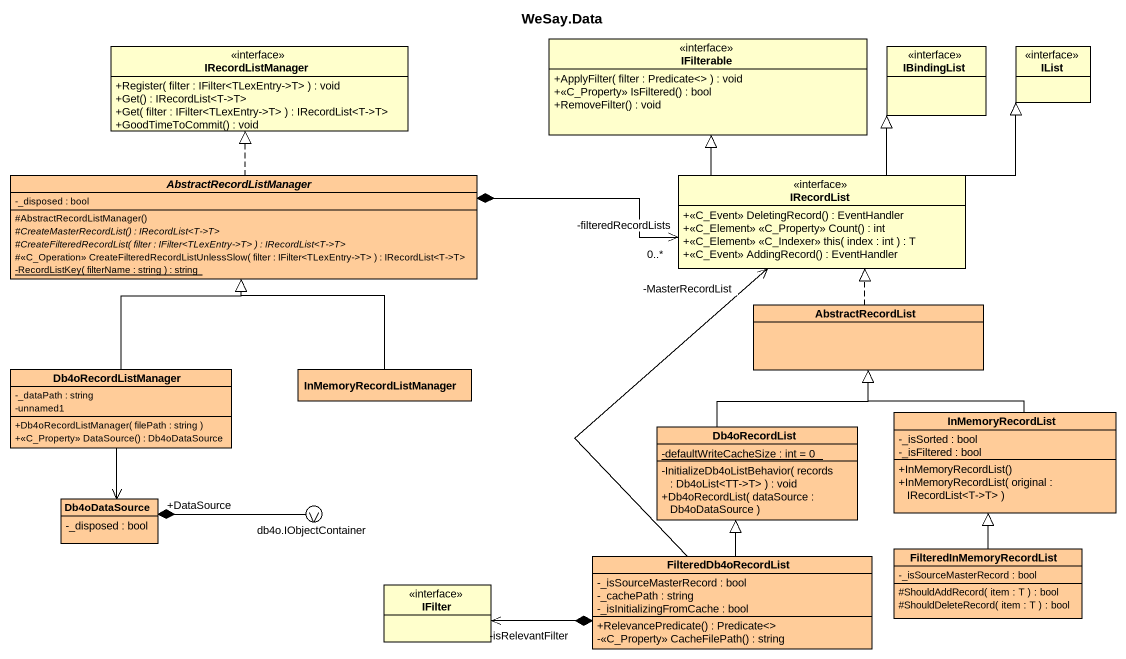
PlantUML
@startuml
title WeSay.Data
allowmixing
hide circle
hide empty members
skinparam classAttributeIconSize 0
interface IRecordListManager {
  +Register( filter : IFilter<TLexEntry->T> ) : void
  +Get() : IRecordList<T->T>
  +Get( filter : IFilter<TLexEntry->T> ) : IRecordList<T->T>
  +GoodTimeToCommit() : void
}
interface IFilterable {
  +ApplyFilter( filter : Predicate<> ) : void
  +<<C_Property>> IsFiltered() : bool
  +RemoveFilter() : void
}
interface IBindingList
interface IList
abstract class AbstractRecordListManager #FFCC99 {
  -_disposed : bool
  #AbstractRecordListManager()
  {abstract} #CreateMasterRecordList() : IRecordList<T->T>
  {abstract} #CreateFilteredRecordList( filter : IFilter<TLexEntry->T> ) : IRecordList<T->T>
  #<<C_Operation>> CreateFilteredRecordListUnlessSlow( filter : IFilter<TLexEntry->T> ) : IRecordList<T->T>
  {static} -RecordListKey( filterName : string ) : string
}
interface IRecordList {
  +<<C_Event>> DeletingRecord() : EventHandler
  +<<C_Element>> <<C_Property>> Count() : int
  +<<C_Element>> <<C_Indexer>> this( index : int ) : T
  +<<C_Event>> AddingRecord() : EventHandler
}
class AbstractRecordList #FFCC99
class Db4oRecordListManager #FFCC99 {
  -_dataPath : string
  -unnamed1
  +Db4oRecordListManager( filePath : string )
  +<<C_Property>> DataSource() : Db4oDataSource
}
class InMemoryRecordListManager #FFCC99
class Db4oRecordList #FFCC99 {
  {static} -defaultWriteCacheSize : int = 0
  -InitializeDb4oListBehavior( records : Db4oList<TT->T> ) : void
  +Db4oRecordList( dataSource : Db4oDataSource )
}
class InMemoryRecordList #FFCC99 {
  -_isSorted : bool
  -_isFiltered : bool
  +InMemoryRecordList()
  +InMemoryRecordList( original : IRecordList<T->T> )
}
class Db4oDataSource #FFCC99 {
  -_disposed : bool
}
() "db4o.IObjectContainer" as db4o_IObjectContainer
interface IFilter
class FilteredDb4oRecordList #FFCC99 {
  -_isSourceMasterRecord : bool
  -_cachePath : string
  -_isInitializingFromCache : bool
  +RelevancePredicate() : Predicate<>
  -<<C_Property>> CacheFilePath() : string
}
class FilteredInMemoryRecordList #FFCC99 {
  -_isSourceMasterRecord : bool
  #ShouldAddRecord( item : T ) : bool
  #ShouldDeleteRecord( item : T ) : bool
}
AbstractRecordListManager .up.|> IRecordListManager
AbstractRecordListManager *-right-> "-filteredRecordLists\n0..*" IRecordList
IRecordList -up-|> IFilterable
IRecordList -up-|> IBindingList
IRecordList -up-|> IList
AbstractRecordList .up.|> IRecordList
Db4oRecordListManager -up-|> AbstractRecordListManager
InMemoryRecordListManager -up-|> AbstractRecordListManager
Db4oRecordList -up-|> AbstractRecordList
InMemoryRecordList -up-|> AbstractRecordList
Db4oDataSource "+DataSource" <-up- Db4oRecordListManager
Db4oDataSource *-right-> db4o_IObjectContainer
FilteredDb4oRecordList -up-> "-MasterRecordList" IRecordList
FilteredDb4oRecordList -up-|> Db4oRecordList
FilteredDb4oRecordList *-left-> "-isRelevantFilter" IFilter
FilteredInMemoryRecordList -up-|> InMemoryRecordList
@enduml
